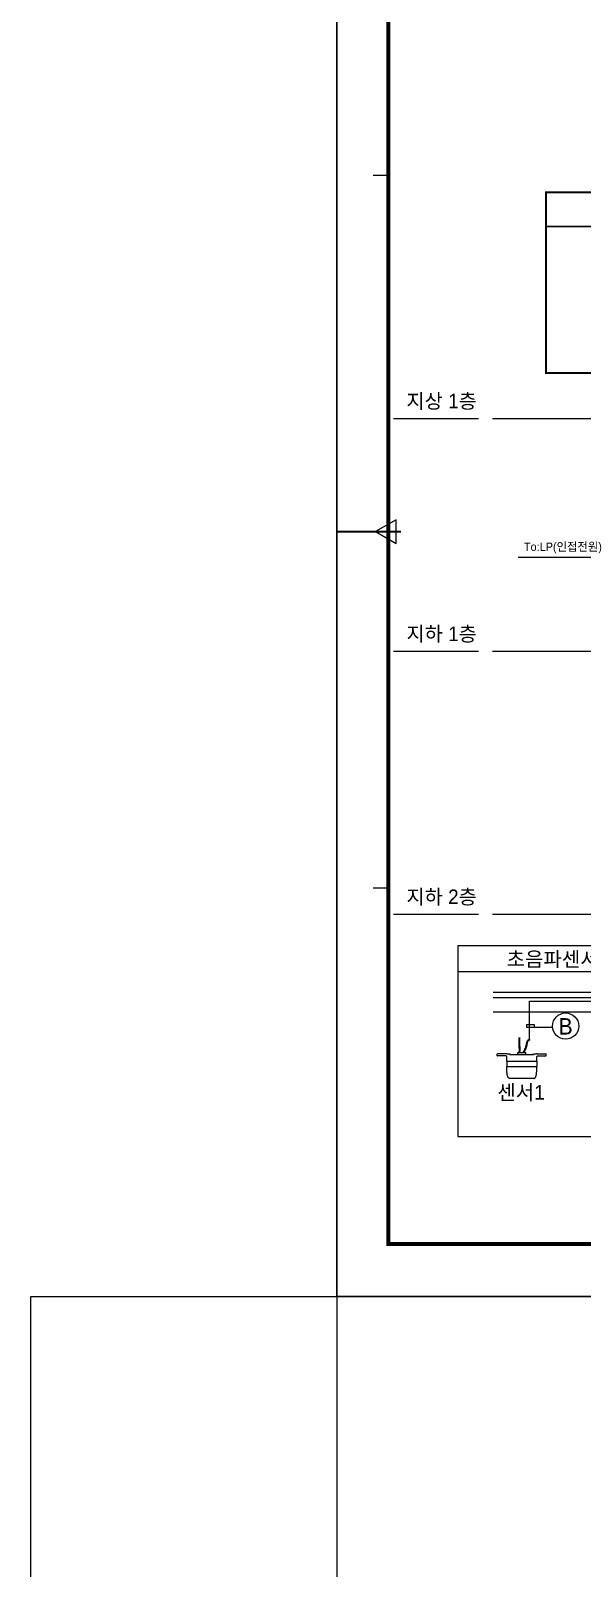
# Model space of a CAD drawing. Header units: millimetres. Extents: x 75184266 to 76346726, y -35850126 to -33679385.
# Drawn here: x 75184274 to 75291288, y -35487110 to -35188560 of the extents above; entities that cross this region are included whole.
import ezdxf
from ezdxf.enums import TextEntityAlignment as Align

# ---------------------------------------------------------------- set-up
doc = ezdxf.new("R2010")
doc.units = ezdxf.units.MM
doc.header["$LTSCALE"] = 50
doc.header["$MEASUREMENT"] = 0
doc.layers.get('0').update_dxf_attribs({"linetype": 'CONTINUOUS'})
for name, color, linetype in [('AZ-LINE', 3, 'CONTINUOUS'), ('EZ-CABLE SCHEDULE', 4, 'CONTINUOUS'), ('ITS', 6, 'CONTINUOUS'), ('ITS-위치검색카메라주기', 7, 'CONTINUOUS'), ('PARKING', 7, 'CONTINUOUS'), ('주차관제4', 2, 'CONTINUOUS')]:
    doc.layers.add(name, color=color, linetype=linetype)
doc.layers.add('DEFPOINT', color=142, linetype='CONTINUOUS', plot=False)
doc.layers.add('XR-기준층$0$XR-지하3층$0$DEFPOINT', color=142, linetype='CONTINUOUS', plot=False)
doc.styles.add('HY중고딕', font='')
doc.styles.add('돋움', font='', dxfattribs={"width": 0.9})
doc.styles.add('아마노', font='')
doc.styles.get('HY중고딕').set_extended_font_data('Dotum')
doc.styles.get('돋움').set_extended_font_data('Dotum')
doc.styles.get('아마노').set_extended_font_data('Dotum')

# ---------------------------------------------------------------- blocks, each defined once
blk = doc.blocks.new('바탕폼')
at = {"layer": 'AZ-LINE', "ltscale": 10}
blk.add_lwpolyline([(841, 594.71), (0, 594.71), (0, 0), (841, 0)], close=True, dxfattribs=at)
at = {"layer": 'AZ-LINE', "const_width": 1.5}
blk.add_lwpolyline([(20, 574.35), (20, 20.35), (821, 20.35), (821, 574.35)], close=True, dxfattribs=at)
at = {"layer": 'AZ-LINE', "ltscale": 10, "const_width": 0.5}
for points in [[(20, 435.85), (14, 435.85)], [(20, 158.85), (14, 158.85)]]:
    blk.add_lwpolyline(points, dxfattribs=at)
at = {"layer": 'AZ-LINE'}
blk.add_lwpolyline([(15, 297.35), (23, 292.75), (23, 301.95)], close=True, dxfattribs=at)
at = {"layer": 'AZ-LINE', "const_width": 0.7}
blk.add_lwpolyline([(0, 297.35), (24.97, 297.35)], dxfattribs=at)

msp = doc.modelspace()

# ---------------------------------------------------------------- hatches: boundary and pattern name
h = msp.add_hatch(color=2)
edge = h.paths.add_edge_path()
edge.add_spline(control_points=[(75279046.9, -35384042.9), (75279045, -35384205.1), (75279043.2, -35384367.6), (75279042.2, -35384659), (75279042.6, -35384787.5), (75279046.1, -35385045.5), (75279049.6, -35385175.1), (75279060.5, -35385482.3), (75279068.4, -35385660), (75279084.7, -35386094.7), (75279091.4, -35386350.6), (75279083, -35386727.4), (75279077.3, -35386851.1), (75279067.4, -35386973.8)], knot_values=[34.64669995, 34.64669995, 34.64669995, 34.64669995, 40.13705464, 40.13705464, 44.4521807, 44.4521807, 48.76730675, 48.76730675, 54.72473383, 54.72473383, 63.43123306, 63.43123306, 67.73775962, 67.73775962, 67.73775962, 67.73775962], degree=3, periodic=0)
edge.add_line((75279067.4, -35386974.4), (75279209.9, -35386974.4))
edge.add_spline(control_points=[(75279209.9, -35386973.8), (75279259.1, -35386344.6), (75279174.1, -35385355.4), (75279185, -35384381.2), (75279188.9, -35384042.9)], knot_values=[34.77636757, 34.77636757, 34.77636757, 34.77636757, 56.30196959, 67.75620587, 67.75620587, 67.75620587, 67.75620587], degree=3, periodic=0)
edge.add_line((75279188.9, -35384042.9), (75279046.9, -35384042.9))
h = msp.add_hatch(color=2)
edge = h.paths.add_edge_path()
edge.add_spline(control_points=[(75279993.7, -35386973.8), (75280260.4, -35386567.6), (75280581.9, -35385761.4), (75280730.1, -35384558.7), (75281071.7, -35384558.7)], knot_values=[44.1042768, 44.1042768, 44.1042768, 44.1042768, 61.34586212, 72.88919575, 72.88919575, 72.88919575, 72.88919575], degree=3, periodic=0)
edge.add_line((75281071.7, -35384558.7), (75281071.7, -35384416.7))
edge.add_spline(control_points=[(75281071.7, -35384416.7), (75281067.4, -35384416.7), (75281063.1, -35384416.7), (75281001.1, -35384418.3), (75280945.3, -35384430.3), (75280844.9, -35384473.4), (75280800.6, -35384504.2), (75280725.7, -35384575.9), (75280694.9, -35384616.6), (75280634.2, -35384716.4), (75280607.4, -35384777.4), (75280554.7, -35384924.9), (75280531.8, -35385013.6), (75280487, -35385212.9), (75280466.5, -35385324.1), (75280432.7, -35385486.7), (75280420, -35385543.6), (75280319.8, -35385965.5), (75280209.5, -35386276.5), (75279997.9, -35386701.6), (75279914.5, -35386841.8), (75279822.3, -35386973.8)], knot_values=[42.93921584, 42.93921584, 42.93921584, 42.93921584, 43.04375648, 43.04375648, 44.45331322, 44.45331322, 45.86286996, 45.86286996, 47.2724267, 47.2724267, 49.1110822, 49.1110822, 51.52742879, 51.52742879, 54.46202711, 54.46202711, 56.10244078, 56.10244078, 66.89600703, 66.89600703, 72.88919575, 72.88919575, 72.88919575, 72.88919575], degree=3, periodic=0)
edge.add_line((75279821.8, -35386974.4), (75279993.3, -35386974.4))

# ---------------------------------------------------------------- linework, layer by layer
at = {"color": 5}
for p, q in [((75267145.8, -35366163.8), (75436551.8, -35366163.8)), ((75267146.1, -35366163.8), (75267146.1, -35403260.8)), ((75267119.2, -35371207.5), (75331048.2, -35371207.5)), ((75281068.3, -35384469.8), (75281068.3, -35377007.6)), ((75281068.3, -35377007.6), (75346135.8, -35377007.6)), ((75280452.3, -35381545.1), (75280452.3, -35382034.4)), ((75280452.3, -35382034.4), (75285508.5, -35382034.4)), ((75280454, -35381539.6), (75281981.8, -35381539.6)), ((75281981.8, -35381539.6), (75281981.8, -35382035.2)), ((75267146.1, -35403260.8), (75436552.2, -35403260.8))]:
    msp.add_line(p, q, dxfattribs=at)
at = {"color": 6}
msp.add_line((75273986.8, -35376254.7), (75430413.4, -35376254.7), dxfattribs=at)
for p, q in [((75273990.5, -35375262.3), (75430417, -35375262.3)), ((75274013.6, -35379047.4), (75430458, -35379047.4))]:
    msp.add_line(p, q)
at = {"color": 2}
for p, q in [((75278760.2, -35387328.8, 56823.1), (75278760.2, -35387018.2, 56823.1)), ((75278804.6, -35386974.4, 56823.1), (75280313.6, -35386974.4, 56823.1)), ((75279067.4, -35386974.4, 56823.1), (75279209.9, -35386974.4, 56823.1)), ((75279822.3, -35386974.4, 56823.1), (75279993.7, -35386974.4, 56823.1)), ((75280358, -35387328.8, 56823.1), (75280358, -35387018.2, 56823.1)), ((75281071.7, -35384416.7, 56823.1), (75281071.7, -35384558.7, 56823.1)), ((75274810, -35387595.1, 56823.1), (75274810, -35387284.5, 56823.1)), ((75276519.2, -35387240.1, 56823.1), (75274854.4, -35387240.1, 56823.1)), ((75276541, -35387639.5, 56823.1), (75274854.4, -35387639.5, 56823.1)), ((75276629.7, -35388616, 56823.1), (75276629.7, -35387728.3, 56823.1)), ((75276629.7, -35388616, 56823.1), (75282488.4, -35388616, 56823.1)), ((75276629.7, -35388616, 56823.1), (75276629.7, -35389681.2, 56823.1)), ((75276629.7, -35389681.2, 56823.1), (75282488.4, -35389681.2, 56823.1)), ((75277450.4, -35387328.8, 56823.1), (75281667.7, -35387328.8, 56823.1)), ((75282488.4, -35388616, 56823.1), (75282488.4, -35387728.3, 56823.1)), ((75282488.4, -35388616, 56823.1), (75282488.4, -35389681.2, 56823.1)), ((75282577.2, -35387639.5, 56823.1), (75284263.7, -35387639.5, 56823.1)), ((75282598.9, -35387240.1, 56823.1), (75284263.8, -35387240.1, 56823.1)), ((75284308.1, -35387595.1, 56823.1), (75284308.1, -35387284.5, 56823.1)), ((75281917.3, -35391989.7, 56823.1), (75277200.9, -35391989.7, 56823.1))]:
    msp.add_line(p, q, dxfattribs=at)
for points in [[(75276739.4, -35387253.8), (75276730.2, -35387252.7), (75276721.1, -35387251.6), (75276711.9, -35387250.6), (75276702.7, -35387249.6), (75276693.5, -35387248.7), (75276684.3, -35387247.8), (75276675.2, -35387246.9), (75276666, -35387246.2), (75276656.8, -35387245.4), (75276647.6, -35387244.7), (75276638.4, -35387244.1), (75276629.2, -35387243.5), (75276620.1, -35387242.9), (75276610.9, -35387242.4), (75276601.7, -35387242), (75276592.5, -35387241.6), (75276583.4, -35387241.2), (75276574.2, -35387240.9), (75276565, -35387240.7), (75276555.8, -35387240.5), (75276546.7, -35387240.3), (75276537.5, -35387240.2), (75276528.4, -35387240.1), (75276519.2, -35387240.1)], [(75277200.9, -35391989.7), (75277179.2, -35391989.4), (75277162.4, -35391988.3), (75277149.2, -35391986.6), (75277138.5, -35391984.4), (75277120.1, -35391978.5), (75277099.1, -35391971.3), (75277058.7, -35391953.5), (75277024, -35391932.6), (75276994.7, -35391910.3), (75276970, -35391887.4), (75276949, -35391864.4), (75276930.8, -35391841.6), (75276914.8, -35391818.9), (75276900.7, -35391796.3), (75276876.2, -35391750.7), (75276854.8, -35391704), (75276835.9, -35391655.5), (75276818.8, -35391604.6), (75276802.8, -35391550.9), (75276787.6, -35391494), (75276773.3, -35391433.9), (75276759.7, -35391370.5), (75276746.8, -35391303.9), (75276734.6, -35391234.1), (75276723.1, -35391161.1), (75276712.1, -35391084.9), (75276701.8, -35391005.7), (75276692.1, -35390923.7), (75276683.1, -35390839), (75276674.7, -35390751.8), (75276667, -35390662.2), (75276660, -35390570.5), (75276653.7, -35390476.7), (75276643.3, -35390284.2), (75276635.8, -35390086.2), (75276631.3, -35389884.6), (75276629.7, -35389681.2)], [(75277230.2, -35387315.1), (75277209.6, -35387312.6), (75277189, -35387310), (75277168.5, -35387307.4), (75277147.9, -35387304.8), (75277127.4, -35387302.3), (75277106.9, -35387299.7), (75277086.3, -35387297.1), (75277065.8, -35387294.6), (75277045.3, -35387292), (75277024.8, -35387289.5), (75277004.4, -35387286.9), (75276983.9, -35387284.3), (75276963.4, -35387281.8), (75276943, -35387279.2), (75276922.6, -35387276.7), (75276902.2, -35387274.1), (75276881.8, -35387271.6), (75276861.4, -35387269), (75276841, -35387266.5), (75276820.7, -35387263.9), (75276800.3, -35387261.4), (75276780, -35387258.9), (75276759.7, -35387256.3), (75276739.4, -35387253.8)], [(75277450.4, -35387328.8), (75277441.2, -35387328.8), (75277432, -35387328.7), (75277422.8, -35387328.6), (75277413.6, -35387328.5), (75277404.3, -35387328.2), (75277395.1, -35387328), (75277385.9, -35387327.7), (75277376.7, -35387327.3), (75277367.5, -35387326.9), (75277358.3, -35387326.5), (75277349.2, -35387326), (75277340, -35387325.4), (75277330.8, -35387324.8), (75277321.6, -35387324.2), (75277312.5, -35387323.5), (75277303.3, -35387322.7), (75277294.1, -35387322), (75277285, -35387321.1), (75277275.8, -35387320.2), (75277266.7, -35387319.3), (75277257.6, -35387318.3), (75277248.4, -35387317.3), (75277239.3, -35387316.2), (75277230.2, -35387315.1)], [(75277230.2, -35387315.1), (75277239.3, -35387316.3), (75277248.5, -35387317.3), (75277257.6, -35387318.3), (75277266.8, -35387319.3), (75277275.9, -35387320.2), (75277285.1, -35387321.1), (75277294.2, -35387322), (75277303.4, -35387322.7), (75277312.6, -35387323.5), (75277321.7, -35387324.2), (75277330.9, -35387324.8), (75277340.1, -35387325.4), (75277349.3, -35387326), (75277358.5, -35387326.5), (75277367.6, -35387326.9), (75277376.8, -35387327.3), (75277386, -35387327.7), (75277395.2, -35387328), (75277404.4, -35387328.2), (75277413.6, -35387328.5), (75277422.8, -35387328.6), (75277432, -35387328.7), (75277441.2, -35387328.8), (75277450.4, -35387328.8)], [(75281887.9, -35387315.1), (75281878.8, -35387316.2), (75281869.7, -35387317.3), (75281860.6, -35387318.3), (75281851.5, -35387319.3), (75281842.3, -35387320.2), (75281833.2, -35387321.1), (75281824, -35387322), (75281814.9, -35387322.7), (75281805.7, -35387323.5), (75281796.5, -35387324.2), (75281787.4, -35387324.8), (75281778.2, -35387325.4), (75281769, -35387326), (75281759.8, -35387326.5), (75281750.6, -35387326.9), (75281741.4, -35387327.3), (75281732.2, -35387327.7), (75281723, -35387328), (75281713.8, -35387328.2), (75281704.6, -35387328.5), (75281695.4, -35387328.6), (75281686.2, -35387328.7), (75281677, -35387328.8), (75281667.7, -35387328.8)], [(75281667.7, -35387328.8), (75281676.9, -35387328.8), (75281686.1, -35387328.7), (75281695.3, -35387328.6), (75281704.5, -35387328.5), (75281713.7, -35387328.2), (75281722.9, -35387328), (75281732.1, -35387327.7), (75281741.3, -35387327.3), (75281750.5, -35387326.9), (75281759.7, -35387326.5), (75281768.9, -35387326), (75281778.1, -35387325.4), (75281787.2, -35387324.8), (75281796.4, -35387324.2), (75281805.6, -35387323.5), (75281814.8, -35387322.7), (75281823.9, -35387322), (75281833.1, -35387321.1), (75281842.2, -35387320.2), (75281851.4, -35387319.3), (75281860.5, -35387318.3), (75281869.7, -35387317.3), (75281878.8, -35387316.3), (75281887.9, -35387315.1)], [(75282378.7, -35387253.8), (75282358.4, -35387256.3), (75282338.1, -35387258.9), (75282317.8, -35387261.4), (75282297.5, -35387263.9), (75282277.1, -35387266.5), (75282256.8, -35387269), (75282236.4, -35387271.6), (75282216, -35387274.1), (75282195.6, -35387276.7), (75282175.1, -35387279.2), (75282154.7, -35387281.8), (75282134.3, -35387284.3), (75282113.8, -35387286.9), (75282093.3, -35387289.5), (75282072.8, -35387292), (75282052.3, -35387294.6), (75282031.8, -35387297.1), (75282011.3, -35387299.7), (75281990.8, -35387302.3), (75281970.2, -35387304.8), (75281949.7, -35387307.4), (75281929.1, -35387310), (75281908.5, -35387312.6), (75281887.9, -35387315.1)], [(75281917.3, -35391989.7), (75281938.9, -35391989.4), (75281955.7, -35391988.3), (75281968.9, -35391986.6), (75281979.6, -35391984.4), (75281998.1, -35391978.5), (75282019.1, -35391971.3), (75282059.5, -35391953.5), (75282094.2, -35391932.6), (75282123.5, -35391910.3), (75282148.2, -35391887.4), (75282169.2, -35391864.4), (75282187.4, -35391841.6), (75282203.3, -35391818.9), (75282217.5, -35391796.3), (75282242, -35391750.7), (75282263.3, -35391704), (75282282.3, -35391655.5), (75282299.4, -35391604.6), (75282315.3, -35391550.9), (75282330.5, -35391494), (75282344.9, -35391433.9), (75282358.5, -35391370.5), (75282371.3, -35391303.9), (75282383.5, -35391234.1), (75282395.1, -35391161.1), (75282406.1, -35391084.9), (75282416.4, -35391005.7), (75282426.1, -35390923.7), (75282435.1, -35390839), (75282443.5, -35390751.8), (75282451.1, -35390662.2), (75282458.1, -35390570.5), (75282464.4, -35390476.7), (75282474.8, -35390284.2), (75282482.4, -35390086.2), (75282486.9, -35389884.6), (75282488.4, -35389681.2)], [(75282598.9, -35387240.1), (75282589.8, -35387240.1), (75282580.6, -35387240.2), (75282571.5, -35387240.3), (75282562.3, -35387240.5), (75282553.1, -35387240.7), (75282544, -35387240.9), (75282534.8, -35387241.2), (75282525.6, -35387241.6), (75282516.4, -35387242), (75282507.3, -35387242.4), (75282498.1, -35387242.9), (75282488.9, -35387243.5), (75282479.7, -35387244.1), (75282470.5, -35387244.7), (75282461.4, -35387245.4), (75282452.2, -35387246.2), (75282443, -35387246.9), (75282433.8, -35387247.8), (75282424.6, -35387248.7), (75282415.4, -35387249.6), (75282406.3, -35387250.6), (75282397.1, -35387251.6), (75282387.9, -35387252.7), (75282378.7, -35387253.8)]]:
    msp.add_lwpolyline(points, dxfattribs=at)
for centre, radius, start, end in [((75278804.6, -35387018.8, 56823.1), 44.4, 90, 180), ((75280313.6, -35387018.8, 56823.1), 44.4, 0, 90), ((75274854.4, -35387284.5, 56823.1), 44.4, 90, 180), ((75274854.4, -35387595.1, 56823.1), 44.4, 180, 270), ((75276541, -35387728.3, 56823.1), 88.8, 0, 90), ((75282577.2, -35387728.3, 56823.1), 88.8, 90, 180), ((75284263.8, -35387284.5, 56823.1), 44.4, 0, 90), ((75284263.8, -35387595.1, 56823.1), 44.4, 270, 0)]:
    msp.add_arc(centre, radius, start, end, dxfattribs=at)
for points, knots in [([(75279067.4, -35386973.8, 56823.1), (75279077.3, -35386851.1, 56823.1), (75279083, -35386727.4, 56823.1), (75279091.4, -35386350.6, 56823.1), (75279084.7, -35386094.7, 56823.1), (75279068.4, -35385660, 56823.1), (75279060.5, -35385482.3, 56823.1), (75279049.6, -35385175.1, 56823.1), (75279046.1, -35385045.5, 56823.1), (75279042.6, -35384787.5, 56823.1), (75279042.2, -35384659, 56823.1), (75279043.2, -35384367.6, 56823.1), (75279045, -35384205.1, 56823.1), (75279046.9, -35384042.9, 56823.1)], [34.64669995, 34.64669995, 34.64669995, 34.64669995, 38.95322651, 38.95322651, 47.65972575, 47.65972575, 53.61715282, 53.61715282, 57.93227888, 57.93227888, 62.24740494, 62.24740494, 67.73775962, 67.73775962, 67.73775962, 67.73775962]), ([(75279209.9, -35386973.8, 56823.1), (75279259.1, -35386344.6, 56823.1), (75279174.1, -35385355.4, 56823.1), (75279185, -35384381.2, 56823.1), (75279188.9, -35384042.9, 56823.1)], [34.77636757, 34.77636757, 34.77636757, 34.77636757, 56.30196959, 67.75620587, 67.75620587, 67.75620587, 67.75620587]), ([(75279822.3, -35386973.8, 56823.1), (75279914.5, -35386841.8, 56823.1), (75279997.9, -35386701.6, 56823.1), (75280209.5, -35386276.5, 56823.1), (75280319.8, -35385965.5, 56823.1), (75280420, -35385543.6, 56823.1), (75280432.7, -35385486.7, 56823.1), (75280466.5, -35385324.1, 56823.1), (75280487, -35385212.9, 56823.1), (75280531.8, -35385013.6, 56823.1), (75280554.7, -35384924.9, 56823.1), (75280607.4, -35384777.4, 56823.1), (75280634.2, -35384716.4, 56823.1), (75280694.9, -35384616.6, 56823.1), (75280725.7, -35384575.9, 56823.1), (75280800.6, -35384504.2, 56823.1), (75280844.9, -35384473.4, 56823.1), (75280945.3, -35384430.3, 56823.1), (75281001.1, -35384418.3, 56823.1), (75281063.1, -35384416.7, 56823.1), (75281067.4, -35384416.7, 56823.1), (75281071.7, -35384416.7, 56823.1)], [42.93921584, 42.93921584, 42.93921584, 42.93921584, 48.93240456, 48.93240456, 59.72597082, 59.72597082, 61.36638449, 61.36638449, 64.3009828, 64.3009828, 66.71732939, 66.71732939, 68.55598489, 68.55598489, 69.96554163, 69.96554163, 71.37509837, 71.37509837, 72.78465511, 72.78465511, 72.88919575, 72.88919575, 72.88919575, 72.88919575]), ([(75279993.7, -35386973.8, 56823.1), (75280260.4, -35386567.6, 56823.1), (75280581.9, -35385761.4, 56823.1), (75280730.1, -35384558.7, 56823.1), (75281071.7, -35384558.7, 56823.1)], [44.1042768, 44.1042768, 44.1042768, 44.1042768, 61.34586212, 72.88919575, 72.88919575, 72.88919575, 72.88919575])]:
    msp.add_open_spline(points, degree=3, knots=knots, dxfattribs=at)
at = {"layer": 'DEFPOINT', "ltscale": 0.5}
msp.add_lwpolyline([(75243671.2, -35493725.9), (75184273.8, -35493725.9), (75184273.8, -35434325.5), (75243671.2, -35434325.5)], close=True, dxfattribs=at)
at = {"layer": 'EZ-CABLE SCHEDULE'}
msp.add_line((75296169.7, -35290831.1), (75278824.6, -35290831.1), dxfattribs=at)
at = {"layer": 'ITS', "color": 6, "const_width": 365.2, "elevation": 0}
for points in [[(75329792.7, -35226574.6), (75284264.7, -35226574.6), (75284264.7, -35219922.3), (75329792.7, -35219922.3)], [(75284264.7, -35226574.6), (75329792.7, -35226574.6), (75329792.7, -35255006.8), (75284264.7, -35255006.8)]]:
    msp.add_lwpolyline(points, close=True, dxfattribs=at)
at = {"layer": 'PARKING', "color": 1}
msp.add_circle((75288060.4, -35381831.7), 2542.4, dxfattribs=at)
at = {"layer": 'XR-기준층$0$XR-지하3층$0$DEFPOINT', "ltscale": 0.5}
for points in [[(75663669.1, -35434325.5), (75243669.1, -35434325.5), (75243669.1, -35137325.5), (75663669.1, -35137325.5)], [(75663671.2, -35434325.5), (75243671.2, -35434325.5), (75243671.2, -35137325.5), (75663671.2, -35137325.5)]]:
    msp.add_lwpolyline(points, close=True, dxfattribs=at)
at = {"layer": '주차관제4', "color": 8}
for p, q in [((75254636, -35263823.3, 0), (75271131.8, -35263823.3, 0)), ((75273869.2, -35263823.3, 0), (75586873.9, -35263823.3, 0)), ((75254636, -35309033.6, 0), (75271131.8, -35309033.6, 0)), ((75273869.2, -35309033.6, 0), (75586873.9, -35309033.6, 0)), ((75254636, -35360083.4, 0), (75271131.8, -35360083.4, 0)), ((75273869.2, -35360083.4, 0), (75586873.9, -35360083.4, 0))]:
    msp.add_line(p, q, dxfattribs=at)

# ---------------------------------------------------------------- block references
at = {"layer": 'AZ-LINE', "xscale": 499.40546941707, "yscale": 499.40546941707, "zscale": 499.40546941707}
msp.add_blockref('바탕폼', (75243669.1, -35434325.5), dxfattribs=at)

# ---------------------------------------------------------------- texts
at = {"layer": 'ITS-위치검색카메라주기', "color": 7, "style": 'HY중고딕'}
msp.add_text('초음파센서 결선도', height=2848.39, dxfattribs=at).set_placement((75276606.1, -35368836.2), align=Align.MIDDLE_LEFT)
msp.add_text('센서1', height=2848.39, dxfattribs=at).set_placement((75279428, -35394705.3), align=Align.MIDDLE_CENTER)
at = {"layer": 'PARKING', "color": 3}
for s, height, style, p in [('To:LP(인접전원)', 1612.221, 'HY중고딕', (75287540.5, -35288873.8, 376)), ('B', 3178, '아마노', (75288054.9, -35381882.6))]:
    msp.add_text(s, height=height, dxfattribs=dict(at, style=style)).set_placement(p, align=Align.MIDDLE)
at = {"layer": '주차관제4', "color": 8, "style": '돋움'}
for s, p in [('지상 1층', (75264004.2, -35260434.5, 0)), ('지하 1층', (75264004.2, -35305644.7, 0)), ('지하 2층', (75264004.2, -35356694.5, 0))]:
    msp.add_text(s, height=2812.53, dxfattribs=at).set_placement(p, align=Align.MIDDLE)

doc.saveas('drawing.dxf')
